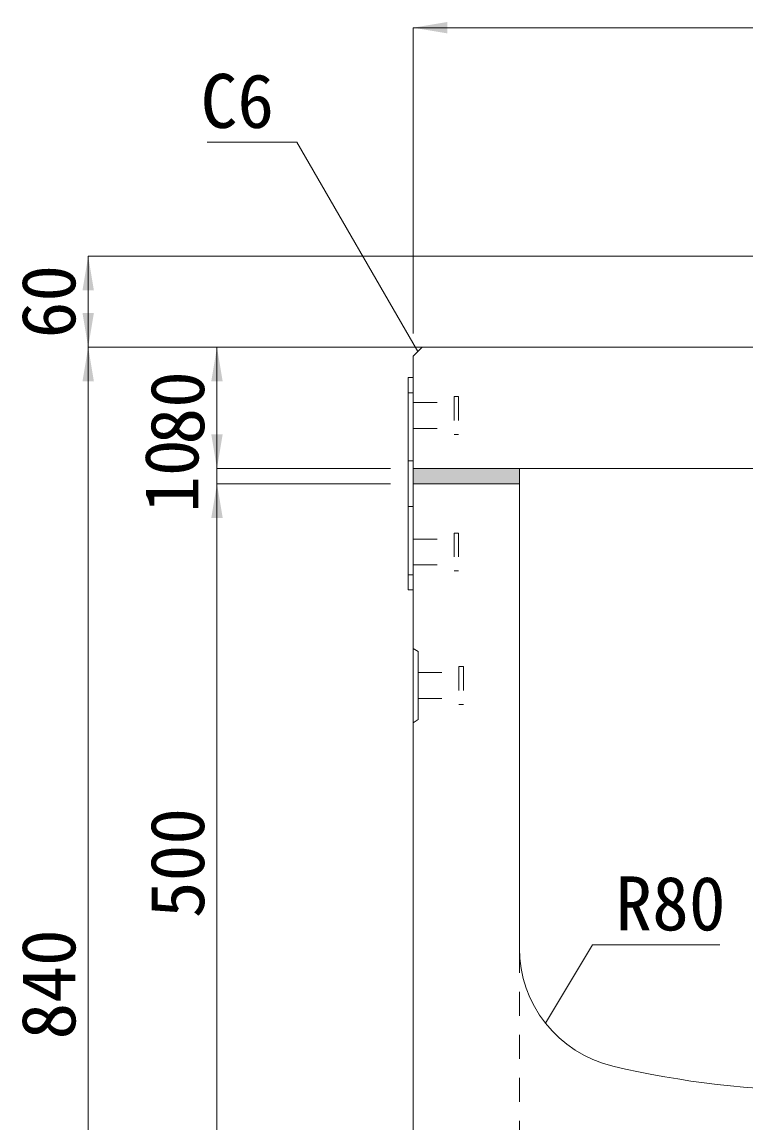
# Model space of a CAD drawing. Units: millimetres at full size; some dimension numbers follow another scale. Extents: x -3301 to 90699, y 107523 to 139162.
# Drawn here: x 1047 to 1524, y 114414 to 115139 of the extents above; entities that cross this region are included whole.
import ezdxf
from ezdxf.enums import TextEntityAlignment as Align

# ---------------------------------------------------------------- set-up
doc = ezdxf.new("R2010")
doc.units = ezdxf.units.MM
doc.header["$LTSCALE"] = 21
doc.linetypes.add('USER1', pattern=[1.35, 0.75, -0.6])
for name, color, linetype, lineweight in [('0_2', 7, 'USER1', 9), ('寸法線', 7, 'Continuous', 9), ('引出線', 4, 'Continuous', 9), ('本体', 2, 'Continuous', 9), ('ｲﾝｻｰﾄ', 3, 'USER1', 5)]:
    doc.layers.add(name, color=color, linetype=linetype, lineweight=lineweight)
doc.layers.add('ﾊｯﾁﾝｸﾞ', color=8, linetype='Continuous')
doc.styles.add('ＭＳ ゴシック', font='')
doc.styles.get('ＭＳ ゴシック').set_extended_font_data('MS Gothic')

# ---------------------------------------------------------------- blocks, each defined once
blk = doc.blocks.new('filled_arrow')
at = {"color": 0, "linetype": 'Continuous', "lineweight": -2}
blk.add_solid([(7.5, 1.25), (0, 0), (7.5, -1.25)], dxfattribs=at)

msp = doc.modelspace()

# ---------------------------------------------------------------- hatches: boundary and pattern name
at = {"layer": 'ﾊｯﾁﾝｸﾞ'}
msp.add_hatch(color=256, dxfattribs=at).paths.add_polyline_path([(1374.51, 114835.1), (1374.51, 114845.1), (1304.51, 114845.1), (1304.51, 114835.1)])

# ---------------------------------------------------------------- linework, layer by layer
at = {"layer": '0_2'}
for p, q in [((1304.51, 114895.1), (1301.31, 114895.1)), ((1304.51, 114850.1), (1301.31, 114850.1)), ((1304.51, 114820.1), (1301.31, 114820.1)), ((1304.51, 114775.1), (1301.31, 114775.1))]:
    msp.add_line(p, q, dxfattribs=at)
at = {"layer": '0_2', "linetype": 'Continuous', "lineweight": 13}
for p, q in [((1304.51, 114835.1), (1304.51, 114845.1)), ((1374.51, 114835.1), (1374.51, 114845.1))]:
    msp.add_line(p, q, dxfattribs=at)
at = {"layer": '0_2', "linetype": 'Continuous'}
msp.add_lwpolyline([(1301.31, 114765.1), (1301.31, 114905.1), (1304.51, 114905.1), (1304.51, 114765.1)], close=True, dxfattribs=at)
at = {"layer": '寸法線'}
for p, q in [((1579.51, 115135.65), (1304.51, 115135.65)), ((1304.51, 114934.1), (1304.51, 115135.65)), ((1090.28, 114925.1), (1090.28, 114985.1)), ((1571.51, 114985.1), (1090.28, 114985.1)), ((1090.28, 114085.1), (1090.28, 114925.1)), ((1289.51, 114925.1), (1090.28, 114925.1)), ((1571.51, 114925.1), (1090.28, 114925.1)), ((1175.19, 114925.1), (1175.19, 114845.1)), ((1289.51, 114925.1), (1175.19, 114925.1)), ((1175.19, 114790.1), (1175.19, 114890.1)), ((1289.51, 114845.1), (1175.19, 114845.1)), ((1289.51, 114845.1), (1175.19, 114845.1)), ((1175.19, 114835.1), (1175.19, 114335.1)), ((1289.51, 114835.1), (1175.19, 114835.1)), ((1289.51, 114835.1), (1175.19, 114835.1))]:
    msp.add_line(p, q, dxfattribs=at)
at = {"layer": '引出線'}
for points in [[(1307.51, 114922.16), (1227.81, 115060.19), (1168.65, 115060.19)], [(1391.75, 114479.52), (1422.82, 114531.29), (1506.73, 114531.29)]]:
    msp.add_lwpolyline(points, dxfattribs=at)
at = {"layer": '本体', "lineweight": 20}
for p, q in [((1304.51, 114919.1), (1310.51, 114925.1)), ((1304.51, 114919.1), (1304.51, 114845.1)), ((1310.51, 114925.1), (1579.51, 114925.1)), ((1844.51, 114845.1), (1304.51, 114845.1)), ((1374.51, 114835.1), (1304.51, 114835.1)), ((1304.51, 114835.1), (1304.51, 114085.1)), ((1374.51, 114529.13), (1374.51, 114835.1))]:
    msp.add_line(p, q, dxfattribs=at)
at = {"layer": '本体'}
for p, q in [((1304.51, 114726.59), (1307.71, 114724.6)), ((1307.71, 114724.6), (1307.71, 114679.59)), ((1304.51, 114677.59), (1307.71, 114679.59))]:
    msp.add_line(p, q, dxfattribs=at)
at = {"layer": '本体', "linetype": 'USER1'}
msp.add_line((1374.51, 114585.18), (1374.51, 114185.1), dxfattribs=at)
at = {"layer": '本体', "lineweight": 13}
msp.add_line((1374.51, 114529.13), (1374.52, 114529.13), dxfattribs=at)
at = {"layer": '本体', "lineweight": 20}
for centre, radius, start, end in [((1454.51, 114529.13), 80, 180, 256.6576), ((1574.51, 115035.13), 600.03, 256.65822, 283.34169)]:
    msp.add_arc(centre, radius, start, end, dxfattribs=at)
at = {"layer": 'ｲﾝｻｰﾄ'}
for p, q in [((1331.51, 114892.6), (1331.51, 114867.6)), ((1331.51, 114892.6), (1334.51, 114892.6)), ((1334.51, 114892.6), (1334.51, 114867.6)), ((1304.51, 114888.6), (1304.51, 114871.6)), ((1304.51, 114888.6), (1331.51, 114888.6)), ((1304.51, 114871.6), (1331.51, 114871.6)), ((1331.51, 114867.6), (1334.51, 114867.6)), ((1331.51, 114802.6), (1331.51, 114777.6)), ((1331.51, 114802.6), (1334.51, 114802.6)), ((1334.51, 114802.6), (1334.51, 114777.6)), ((1304.51, 114798.6), (1304.51, 114781.6)), ((1304.51, 114798.6), (1331.51, 114798.6)), ((1304.51, 114781.6), (1331.51, 114781.6)), ((1331.51, 114777.6), (1334.51, 114777.6)), ((1307.71, 114710.6), (1307.71, 114693.59)), ((1307.71, 114710.6), (1334.71, 114710.6)), ((1334.71, 114714.59), (1334.71, 114689.6)), ((1334.71, 114714.59), (1337.71, 114714.59)), ((1337.71, 114714.59), (1337.71, 114689.6)), ((1307.71, 114693.59), (1334.71, 114693.59)), ((1334.71, 114689.6), (1337.71, 114689.6))]:
    msp.add_line(p, q, dxfattribs=at)

# ---------------------------------------------------------------- block references
at = {"layer": '寸法線', "xscale": 3, "yscale": 3}
msp.add_blockref('filled_arrow', (1304.51, 115135.65), dxfattribs=at)
for p, rotation in [((1090.28, 114985.1), 270), ((1090.28, 114925.1), 90), ((1090.28, 114925.1), 270), ((1175.19, 114925.1), 270), ((1175.19, 114845.1), 90), ((1175.19, 114845.1), 90), ((1175.19, 114835.1), 270), ((1175.19, 114835.1), 270)]:
    msp.add_blockref('filled_arrow', p, dxfattribs=dict(at, rotation=rotation))
at = {"layer": '引出線', "xscale": 0.12, "yscale": 0.12}
for p, rotation in [((1307.51, 114922.16), 120), ((1391.75, 114479.52), 59)]:
    msp.add_blockref('filled_arrow', p, dxfattribs=dict(at, rotation=rotation))

# ---------------------------------------------------------------- texts
at = {"layer": '寸法線', "style": 'ＭＳ ゴシック'}
for s, p in [('60', (1064.03, 114955.1)), ('80', (1148.94, 114885.1)), ('10', (1145.19, 114840.1)), ('500', (1148.94, 114585.1)), ('840', (1064.03, 114505.1))]:
    msp.add_text(s, height=35.6, rotation=90, dxfattribs=at).set_placement(p, align=Align.MIDDLE_CENTER)
at = {"layer": '引出線', "style": 'ＭＳ ゴシック'}
msp.add_text('C6', height=35.6, dxfattribs=at).set_placement((1212.81, 115105.19), align=Align.TOP_RIGHT)
msp.add_text('R80', height=35.6, dxfattribs=at).set_placement((1437.82, 114576.29), align=Align.TOP_LEFT)

doc.saveas('drawing.dxf')
